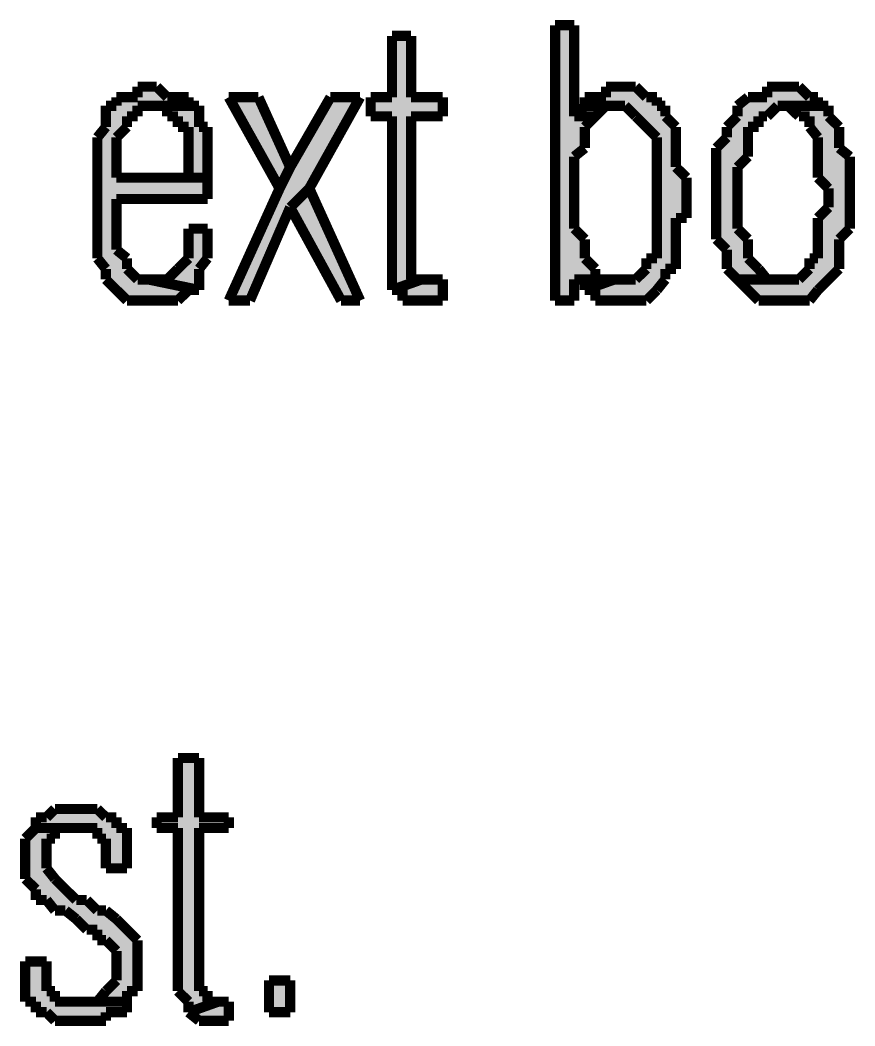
# Model space of a CAD drawing. Header units: millimetres. Extents: x 5 to 350, y 3 to 213.
# Drawn here: x 273.43 to 280.38, y 157.61 to 165.99 of the extents above; entities that cross this region are included whole.
import ezdxf

# ---------------------------------------------------------------- set-up
doc = ezdxf.new("R2010")
doc.units = ezdxf.units.MM
doc.layers.add('H', color=251, linetype='Continuous')
doc.layers.add('P', color=255, linetype='Continuous')

msp = doc.modelspace()

# ---------------------------------------------------------------- hatches: boundary and pattern name
at = {"layer": 'H', "linetype": 'Continuous'}
for points in [[(277.883, 163.654), (277.883, 165.947), (278.042, 165.947), (278.042, 165.188), (278.218, 165.188), (278.13, 165.1), (278.13, 164.924), (278.042, 164.853), (278.042, 164.253), (278.13, 164.165), (278.13, 164.006), (278.218, 163.918), (278.218, 163.83), (278.042, 163.83), (278.042, 163.654), (277.883, 163.654)], [(276.525, 163.742), (276.525, 165.188), (276.348, 165.188), (276.348, 165.347), (276.525, 165.347), (276.525, 165.858), (276.684, 165.858), (276.684, 165.347), (276.948, 165.347), (276.948, 165.188), (276.684, 165.188), (276.684, 163.83), (276.772, 163.83), (276.525, 163.742)], [(274.32, 163.654), (274.144, 163.83), (274.144, 163.918), (274.073, 164.006), (274.073, 165.012), (274.144, 165.1), (274.144, 165.276), (274.232, 165.276), (274.232, 165.347), (274.408, 165.347), (274.408, 165.435), (274.567, 165.435), (274.655, 165.347), (274.832, 165.347), (274.832, 165.276), (274.408, 165.276), (274.408, 165.188), (274.32, 165.188), (274.32, 165.1), (274.232, 165.012), (274.232, 164.677), (274.99, 164.677), (274.99, 164.5), (274.232, 164.5), (274.232, 164.077), (274.32, 164.006), (274.32, 163.918), (274.408, 163.83), (274.496, 163.83), (274.92, 163.742), (274.832, 163.742), (274.743, 163.654), (274.32, 163.654)], [(278.218, 163.654), (278.218, 163.742), (278.13, 163.742), (278.377, 163.83), (278.553, 163.83), (278.642, 163.918), (278.642, 164.006), (278.73, 164.006), (278.73, 165.012), (278.465, 165.276), (278.13, 165.276), (278.13, 165.347), (278.306, 165.347), (278.306, 165.435), (278.553, 165.435), (278.642, 165.347), (278.73, 165.347), (278.73, 165.276), (278.8, 165.276), (278.8, 165.188), (278.888, 165.1), (278.888, 164.765), (278.977, 164.677), (278.977, 164.342), (278.888, 164.342), (278.888, 163.918), (278.8, 163.918), (278.8, 163.83), (278.642, 163.654), (278.218, 163.654)], [(279.4, 163.83), (279.312, 163.918), (279.312, 164.077), (279.224, 164.165), (279.224, 164.924), (279.312, 165.012), (279.312, 165.1), (279.4, 165.188), (279.4, 165.276), (279.488, 165.347), (279.647, 165.347), (279.647, 165.435), (279.912, 165.435), (280, 165.347), (280.07, 165.347), (280.07, 165.276), (279.735, 165.276), (279.647, 165.188), (279.576, 165.188), (279.576, 165.1), (279.488, 165.1), (279.488, 164.853), (279.4, 164.765), (279.4, 164.253), (279.488, 164.165), (279.488, 164.006), (279.647, 163.83), (279.4, 163.83)], [(275.167, 163.654), (275.59, 164.588), (275.678, 164.765), (276.013, 165.347), (276.26, 165.347), (275.837, 164.588), (275.678, 164.43), (275.343, 163.654), (275.167, 163.654)], [(275.59, 164.588), (275.167, 165.347), (275.414, 165.347), (275.678, 164.765), (275.59, 164.588)], [(274.832, 164.677), (274.832, 165.1), (274.743, 165.1), (274.743, 165.188), (274.655, 165.188), (274.655, 165.276), (274.92, 165.276), (274.92, 165.1), (274.99, 165.1), (274.99, 164.677), (274.832, 164.677)], [(278.042, 165.188), (278.13, 165.276), (278.306, 165.276), (278.218, 165.188), (278.042, 165.188)], [(279.576, 163.654), (279.4, 163.83), (279.912, 163.83), (280, 163.918), (280, 164.006), (280.07, 164.006), (280.07, 164.342), (280.158, 164.43), (280.158, 164.588), (280.07, 164.677), (280.07, 165.012), (280, 165.1), (280, 165.188), (279.912, 165.188), (279.823, 165.276), (280.158, 165.276), (280.158, 165.188), (280.247, 165.1), (280.247, 164.924), (280.335, 164.853), (280.335, 164.253), (280.247, 164.165), (280.247, 163.918), (280, 163.654), (279.576, 163.654)], [(276.102, 163.654), (275.678, 164.43), (275.837, 164.588), (276.26, 163.654), (276.102, 163.654)], [(274.92, 163.742), (274.496, 163.83), (274.655, 163.83), (274.832, 164.006), (274.832, 164.253), (274.99, 164.253), (274.99, 164.006), (274.92, 163.918), (274.92, 163.742)], [(276.613, 163.654), (276.613, 163.742), (276.525, 163.742), (276.772, 163.83), (276.948, 163.83), (276.948, 163.654), (276.613, 163.654)], [(278.13, 163.742), (278.13, 163.83), (278.377, 163.83), (278.13, 163.742)], [(274.832, 157.727), (274.832, 157.815), (274.743, 157.903), (274.743, 159.262), (274.567, 159.262), (274.567, 159.35), (274.743, 159.35), (274.743, 159.844), (274.92, 159.844), (274.92, 159.35), (275.167, 159.35), (275.167, 159.262), (274.92, 159.262), (274.92, 157.903), (274.99, 157.903), (274.99, 157.815), (275.078, 157.815), (274.832, 157.727)], [(274.144, 158.926), (274.144, 159.173), (274.073, 159.173), (274.073, 159.262), (273.562, 159.262), (273.562, 159.35), (273.65, 159.35), (273.72, 159.42), (274.073, 159.42), (274.144, 159.35), (274.232, 159.35), (274.232, 159.262), (274.32, 159.262), (274.32, 158.926), (274.144, 158.926)], [(274.073, 157.815), (274.232, 157.992), (274.232, 158.238), (274.144, 158.327), (274.073, 158.327), (274.073, 158.415), (273.985, 158.415), (273.808, 158.574), (273.72, 158.574), (273.65, 158.662), (273.562, 158.662), (273.562, 158.75), (273.473, 158.838), (273.473, 159.173), (273.562, 159.262), (273.72, 159.262), (273.72, 159.173), (273.65, 159.173), (273.65, 158.926), (273.897, 158.662), (273.985, 158.662), (274.073, 158.574), (274.144, 158.574), (274.408, 158.327), (274.408, 157.903), (274.32, 157.903), (274.32, 157.815), (274.073, 157.815)], [(273.72, 157.656), (273.65, 157.727), (273.562, 157.727), (273.562, 157.815), (273.473, 157.815), (273.473, 158.15), (273.65, 158.15), (273.65, 157.903), (273.72, 157.903), (273.72, 157.815), (274.32, 157.815), (274.32, 157.727), (274.144, 157.727), (274.144, 157.656), (273.72, 157.656)], [(275.502, 157.727), (275.502, 157.992), (275.678, 157.992), (275.678, 157.727), (275.502, 157.727)], [(274.92, 157.656), (274.832, 157.727), (275.078, 157.815), (275.167, 157.815), (275.167, 157.656), (274.92, 157.656)]]:
    msp.add_hatch(color=256, dxfattribs=at).paths.add_polyline_path(points)

# ---------------------------------------------------------------- linework, layer by layer
at = {"layer": 'P', "const_width": 0.085}
for points in [[(278.042, 165.947), (277.883, 165.947)], [(277.883, 165.947), (277.883, 163.654)], [(278.042, 165.188), (278.042, 165.947)], [(276.684, 165.858), (276.525, 165.858)], [(276.525, 165.858), (276.525, 165.347)], [(276.684, 165.347), (276.684, 165.858)], [(274.496, 165.435), (274.408, 165.435)], [(274.408, 165.435), (274.408, 165.347)], [(274.567, 165.435), (274.496, 165.435)], [(274.655, 165.347), (274.567, 165.435)], [(274.567, 165.435), (274.567, 165.435)], [(278.377, 165.435), (278.306, 165.435)], [(278.306, 165.435), (278.306, 165.347)], [(278.465, 165.435), (278.377, 165.435)], [(278.553, 165.435), (278.465, 165.435)], [(278.642, 165.347), (278.553, 165.435)], [(279.735, 165.435), (279.647, 165.435)], [(279.647, 165.435), (279.647, 165.347)], [(279.823, 165.435), (279.735, 165.435)], [(279.912, 165.435), (279.823, 165.435)], [(280, 165.347), (279.912, 165.435)], [(274.32, 165.347), (274.232, 165.347)], [(274.232, 165.347), (274.232, 165.276)], [(274.408, 165.347), (274.32, 165.347)], [(274.743, 165.347), (274.655, 165.347)], [(274.832, 165.347), (274.743, 165.347)], [(274.832, 165.276), (274.832, 165.347)], [(275.414, 165.347), (275.167, 165.347)], [(275.167, 165.347), (275.59, 164.588)], [(275.678, 164.765), (275.414, 165.347)], [(276.013, 165.347), (275.678, 164.765)], [(275.837, 164.588), (276.26, 165.347)], [(276.26, 165.347), (276.013, 165.347)], [(276.525, 165.347), (276.348, 165.347)], [(276.348, 165.347), (276.348, 165.188)], [(276.948, 165.347), (276.684, 165.347)], [(276.948, 165.188), (276.948, 165.347)], [(278.218, 165.347), (278.13, 165.347)], [(278.13, 165.347), (278.13, 165.276)], [(278.306, 165.347), (278.218, 165.347)], [(278.73, 165.347), (278.642, 165.347)], [(278.73, 165.276), (278.73, 165.347)], [(279.488, 165.347), (279.4, 165.276)], [(279.576, 165.347), (279.488, 165.347)], [(279.647, 165.347), (279.576, 165.347)], [(280.07, 165.347), (280, 165.347)], [(280.07, 165.276), (280.07, 165.347)], [(274.232, 165.276), (274.144, 165.276)], [(274.144, 165.276), (274.144, 165.188)], [(274.408, 165.188), (274.408, 165.276)], [(274.408, 165.276), (274.496, 165.276)], [(274.496, 165.276), (274.567, 165.276)], [(274.832, 165.276), (274.567, 165.276)], [(274.567, 165.276), (274.655, 165.276)], [(274.567, 165.276), (274.832, 165.276)], [(274.655, 165.276), (274.655, 165.188)], [(274.92, 165.276), (274.832, 165.276)], [(274.92, 165.188), (274.92, 165.276)], [(278.13, 165.276), (278.042, 165.188)], [(278.377, 165.276), (278.13, 165.276)], [(278.13, 165.276), (278.377, 165.276)], [(278.218, 165.188), (278.306, 165.276)], [(278.306, 165.276), (278.377, 165.276)], [(278.377, 165.276), (278.377, 165.276)], [(278.377, 165.276), (278.465, 165.276)], [(278.465, 165.276), (278.553, 165.188)], [(278.8, 165.276), (278.73, 165.276)], [(278.8, 165.188), (278.8, 165.276)], [(279.4, 165.276), (279.4, 165.188)], [(279.647, 165.188), (279.735, 165.276)], [(280.158, 165.276), (279.735, 165.276)], [(279.735, 165.276), (279.823, 165.276)], [(279.735, 165.276), (280.158, 165.276)], [(279.823, 165.276), (279.912, 165.188)], [(280.158, 165.276), (280.07, 165.276)], [(280.158, 165.188), (280.158, 165.276)], [(274.144, 165.188), (274.144, 165.1)], [(274.32, 165.1), (274.32, 165.188)], [(274.32, 165.188), (274.408, 165.188)], [(274.655, 165.188), (274.743, 165.188)], [(274.743, 165.188), (274.743, 165.1)], [(274.92, 165.1), (274.92, 165.188)], [(276.348, 165.188), (276.525, 165.188)], [(276.525, 165.188), (276.525, 164.077)], [(276.684, 164.077), (276.684, 165.188)], [(276.684, 165.188), (276.948, 165.188)], [(278.042, 165.188), (278.218, 165.188)], [(278.218, 165.188), (278.042, 165.188)], [(278.13, 165.1), (278.218, 165.188)], [(278.553, 165.188), (278.642, 165.1)], [(278.888, 165.1), (278.8, 165.188)], [(279.4, 165.188), (279.312, 165.1)], [(279.576, 165.1), (279.576, 165.188)], [(279.576, 165.188), (279.647, 165.188)], [(279.912, 165.188), (280, 165.188)], [(280, 165.188), (280, 165.1)], [(280.247, 165.1), (280.158, 165.188)], [(280.158, 165.188), (280.158, 165.188)], [(274.144, 165.1), (274.073, 165.012)], [(274.232, 165.012), (274.32, 165.1)], [(274.743, 165.1), (274.832, 165.1)], [(274.832, 165.1), (274.832, 165.012)], [(274.99, 165.1), (274.92, 165.1)], [(274.99, 165.012), (274.99, 165.1)], [(278.13, 165.012), (278.13, 165.1)], [(278.642, 165.1), (278.73, 165.012)], [(278.888, 165.012), (278.888, 165.1)], [(279.312, 165.1), (279.312, 165.012)], [(279.488, 165.012), (279.488, 165.1)], [(279.488, 165.1), (279.576, 165.1)], [(280, 165.1), (280.07, 165.012)], [(280.247, 165.012), (280.247, 165.1)], [(274.073, 165.012), (274.073, 164.924)], [(274.232, 164.924), (274.232, 165.012)], [(274.832, 165.012), (274.832, 164.924)], [(274.99, 164.924), (274.99, 165.012)], [(278.13, 164.924), (278.13, 165.012)], [(278.73, 165.012), (278.73, 164.924)], [(278.888, 164.924), (278.888, 165.012)], [(279.312, 165.012), (279.224, 164.924)], [(279.488, 164.924), (279.488, 165.012)], [(280.07, 165.012), (280.07, 164.924)], [(280.247, 164.924), (280.247, 165.012)], [(274.073, 164.924), (274.073, 164.853)], [(274.232, 164.853), (274.232, 164.924)], [(274.832, 164.924), (274.832, 164.853)], [(274.99, 164.853), (274.99, 164.924)], [(278.042, 164.853), (278.13, 164.924)], [(278.73, 164.924), (278.73, 164.853)], [(278.888, 164.853), (278.888, 164.924)], [(279.224, 164.924), (279.224, 164.853)], [(279.488, 164.853), (279.488, 164.924)], [(280.07, 164.924), (280.07, 164.853)], [(280.335, 164.853), (280.247, 164.924)], [(274.073, 164.853), (274.073, 164.765)], [(274.232, 164.765), (274.232, 164.853)], [(274.832, 164.853), (274.832, 164.765)], [(274.99, 164.765), (274.99, 164.853)], [(278.042, 164.765), (278.042, 164.853)], [(278.73, 164.853), (278.73, 164.765)], [(278.888, 164.765), (278.888, 164.853)], [(279.224, 164.853), (279.224, 164.765)], [(279.4, 164.765), (279.488, 164.853)], [(280.07, 164.853), (280.07, 164.765)], [(280.335, 164.765), (280.335, 164.853)], [(274.073, 164.765), (274.073, 164.677)], [(274.232, 164.677), (274.232, 164.765)], [(274.832, 164.765), (274.832, 164.677)], [(274.99, 164.677), (274.99, 164.765)], [(275.678, 164.765), (275.59, 164.588)], [(275.59, 164.588), (275.678, 164.765)], [(278.042, 164.677), (278.042, 164.765)], [(278.73, 164.765), (278.73, 164.677)], [(278.977, 164.677), (278.888, 164.765)], [(279.224, 164.765), (279.224, 164.677)], [(279.4, 164.677), (279.4, 164.765)], [(280.07, 164.765), (280.07, 164.677)], [(280.335, 164.677), (280.335, 164.765)], [(274.073, 164.677), (274.073, 164.588)], [(274.832, 164.677), (274.232, 164.677)], [(274.232, 164.677), (274.99, 164.677)], [(274.99, 164.677), (274.232, 164.677)], [(274.99, 164.5), (274.99, 164.677)], [(278.042, 164.588), (278.042, 164.677)], [(278.73, 164.677), (278.73, 164.588)], [(278.977, 164.588), (278.977, 164.677)], [(279.224, 164.677), (279.224, 164.588)], [(279.4, 164.588), (279.4, 164.677)], [(280.07, 164.677), (280.158, 164.588)], [(280.335, 164.588), (280.335, 164.677)], [(274.073, 164.588), (274.073, 164.5)], [(275.59, 164.588), (275.167, 163.654)], [(275.837, 164.588), (275.678, 164.43)], [(275.678, 164.43), (275.837, 164.588)], [(276.26, 163.654), (275.837, 164.588)], [(278.042, 164.5), (278.042, 164.588)], [(278.73, 164.588), (278.73, 164.5)], [(278.977, 164.5), (278.977, 164.588)], [(279.224, 164.588), (279.224, 164.5)], [(279.4, 164.5), (279.4, 164.588)], [(280.158, 164.588), (280.158, 164.5)], [(280.335, 164.5), (280.335, 164.588)], [(274.073, 164.5), (274.073, 164.43)], [(274.232, 164.43), (274.232, 164.5)], [(274.232, 164.5), (274.99, 164.5)], [(278.042, 164.43), (278.042, 164.5)], [(278.73, 164.5), (278.73, 164.43)], [(278.977, 164.43), (278.977, 164.5)], [(279.224, 164.5), (279.224, 164.43)], [(279.4, 164.43), (279.4, 164.5)], [(280.158, 164.5), (280.158, 164.43)], [(280.335, 164.43), (280.335, 164.5)], [(274.073, 164.43), (274.073, 164.342)], [(274.232, 164.342), (274.232, 164.43)], [(275.343, 163.654), (275.678, 164.43)], [(275.678, 164.43), (276.102, 163.654)], [(278.042, 164.342), (278.042, 164.43)], [(278.73, 164.43), (278.73, 164.342)], [(278.977, 164.342), (278.977, 164.43)], [(279.224, 164.43), (279.224, 164.342)], [(279.4, 164.342), (279.4, 164.43)], [(280.158, 164.43), (280.07, 164.342)], [(280.335, 164.342), (280.335, 164.43)], [(274.073, 164.342), (274.073, 164.253)], [(274.232, 164.253), (274.232, 164.342)], [(278.042, 164.253), (278.042, 164.342)], [(278.73, 164.342), (278.73, 164.253)], [(278.888, 164.253), (278.888, 164.342)], [(278.888, 164.342), (278.977, 164.342)], [(279.224, 164.342), (279.224, 164.253)], [(279.4, 164.253), (279.4, 164.342)], [(280.07, 164.342), (280.07, 164.253)], [(280.335, 164.253), (280.335, 164.342)], [(274.073, 164.253), (274.073, 164.165)], [(274.232, 164.165), (274.232, 164.253)], [(274.99, 164.253), (274.832, 164.253)], [(274.832, 164.253), (274.832, 164.165)], [(274.99, 164.165), (274.99, 164.253)], [(278.13, 164.165), (278.042, 164.253)], [(278.73, 164.253), (278.73, 164.165)], [(278.888, 164.165), (278.888, 164.253)], [(279.224, 164.253), (279.224, 164.165)], [(279.488, 164.165), (279.4, 164.253)], [(280.07, 164.253), (280.07, 164.165)], [(280.247, 164.165), (280.335, 164.253)], [(274.073, 164.165), (274.073, 164.077)], [(274.232, 164.077), (274.232, 164.165)], [(274.832, 164.165), (274.832, 164.077)], [(274.99, 164.077), (274.99, 164.165)], [(278.13, 164.077), (278.13, 164.165)], [(278.73, 164.165), (278.73, 164.077)], [(278.888, 164.077), (278.888, 164.165)], [(279.224, 164.165), (279.312, 164.077)], [(279.488, 164.077), (279.488, 164.165)], [(280.07, 164.165), (280.07, 164.077)], [(280.247, 164.077), (280.247, 164.165)], [(274.073, 164.077), (274.073, 164.006)], [(274.32, 164.006), (274.232, 164.077)], [(274.832, 164.077), (274.832, 164.006)], [(274.99, 164.006), (274.99, 164.077)], [(276.525, 164.077), (276.525, 164.006)], [(276.684, 164.006), (276.684, 164.077)], [(278.13, 164.006), (278.13, 164.077)], [(278.73, 164.077), (278.73, 164.006)], [(278.888, 164.006), (278.888, 164.077)], [(279.312, 164.077), (279.312, 164.006)], [(279.488, 164.006), (279.488, 164.077)], [(280.07, 164.077), (280.07, 164.006)], [(280.247, 164.006), (280.247, 164.077)], [(274.073, 164.006), (274.144, 163.918)], [(274.32, 163.918), (274.32, 164.006)], [(274.832, 164.006), (274.743, 163.918)], [(274.92, 163.918), (274.99, 164.006)], [(276.525, 164.006), (276.525, 163.918)], [(276.684, 163.918), (276.684, 164.006)], [(278.218, 163.918), (278.13, 164.006)], [(278.73, 164.006), (278.642, 164.006)], [(278.642, 164.006), (278.642, 163.918)], [(278.888, 163.918), (278.888, 164.006)], [(279.312, 164.006), (279.312, 163.918)], [(279.576, 163.918), (279.488, 164.006)], [(280.07, 164.006), (280, 164.006)], [(280, 164.006), (280, 163.918)], [(280.247, 163.918), (280.247, 164.006)], [(274.144, 163.918), (274.144, 163.83)], [(274.408, 163.83), (274.32, 163.918)], [(274.743, 163.918), (274.655, 163.83)], [(274.92, 163.83), (274.92, 163.918)], [(276.525, 163.918), (276.525, 163.83)], [(276.684, 163.83), (276.684, 163.918)], [(278.218, 163.83), (278.218, 163.918)], [(278.642, 163.918), (278.553, 163.83)], [(278.8, 163.83), (278.8, 163.918)], [(278.8, 163.918), (278.888, 163.918)], [(279.312, 163.918), (279.4, 163.83)], [(279.647, 163.83), (279.576, 163.918)], [(280, 163.918), (279.912, 163.83)], [(280.158, 163.83), (280.247, 163.918)], [(274.144, 163.83), (274.232, 163.742)], [(274.496, 163.83), (274.408, 163.83)], [(274.567, 163.83), (274.496, 163.83)], [(274.496, 163.83), (274.92, 163.742)], [(274.92, 163.742), (274.496, 163.83)], [(274.655, 163.83), (274.567, 163.83)], [(274.92, 163.742), (274.92, 163.83)], [(276.772, 163.83), (276.525, 163.742)], [(276.525, 163.83), (276.525, 163.742)], [(276.525, 163.742), (276.772, 163.83)], [(276.772, 163.83), (276.684, 163.83)], [(276.86, 163.83), (276.772, 163.83)], [(276.948, 163.83), (276.86, 163.83)], [(276.948, 163.654), (276.948, 163.83)], [(278.218, 163.83), (278.042, 163.83)], [(278.042, 163.83), (278.13, 163.83)], [(278.042, 163.654), (278.042, 163.83)], [(278.042, 163.83), (278.218, 163.83)], [(278.13, 163.83), (278.13, 163.742)], [(278.13, 163.742), (278.377, 163.83)], [(278.377, 163.83), (278.13, 163.742)], [(278.306, 163.83), (278.218, 163.83)], [(278.377, 163.83), (278.306, 163.83)], [(278.306, 163.83), (278.306, 163.83)], [(278.465, 163.83), (278.377, 163.83)], [(278.553, 163.83), (278.465, 163.83)], [(278.73, 163.742), (278.8, 163.83)], [(279.735, 163.83), (279.4, 163.83)], [(279.4, 163.83), (279.488, 163.742)], [(279.4, 163.83), (279.735, 163.83)], [(279.735, 163.83), (279.647, 163.83)], [(279.823, 163.83), (279.735, 163.83)], [(279.912, 163.83), (279.823, 163.83)], [(280.07, 163.742), (280.158, 163.83)], [(274.232, 163.742), (274.32, 163.654)], [(274.743, 163.654), (274.832, 163.742)], [(274.832, 163.742), (274.92, 163.742)], [(276.525, 163.742), (276.613, 163.742)], [(276.613, 163.742), (276.613, 163.654)], [(278.13, 163.742), (278.218, 163.742)], [(278.218, 163.742), (278.218, 163.654)], [(278.642, 163.654), (278.73, 163.742)], [(279.488, 163.742), (279.576, 163.654)], [(280, 163.654), (280.07, 163.742)], [(274.32, 163.654), (274.408, 163.654)], [(274.408, 163.654), (274.496, 163.654)], [(274.496, 163.654), (274.567, 163.654)], [(274.567, 163.654), (274.655, 163.654)], [(274.655, 163.654), (274.743, 163.654)], [(275.167, 163.654), (275.343, 163.654)], [(276.102, 163.654), (276.26, 163.654)], [(276.613, 163.654), (276.684, 163.654)], [(276.684, 163.654), (276.772, 163.654)], [(276.772, 163.654), (276.86, 163.654)], [(276.86, 163.654), (276.948, 163.654)], [(277.883, 163.654), (278.042, 163.654)], [(278.218, 163.654), (278.306, 163.654)], [(278.306, 163.654), (278.377, 163.654)], [(278.377, 163.654), (278.465, 163.654)], [(278.465, 163.654), (278.553, 163.654)], [(278.553, 163.654), (278.642, 163.654)], [(279.576, 163.654), (279.647, 163.654)], [(279.647, 163.654), (279.735, 163.654)], [(279.735, 163.654), (279.823, 163.654)], [(279.823, 163.654), (279.912, 163.654)], [(279.912, 163.654), (280, 163.654)], [(274.92, 159.844), (274.743, 159.844)], [(274.743, 159.844), (274.743, 159.35)], [(274.92, 159.35), (274.92, 159.844)], [(273.72, 159.42), (273.65, 159.35)], [(273.808, 159.42), (273.72, 159.42)], [(273.897, 159.42), (273.808, 159.42)], [(273.985, 159.42), (273.897, 159.42)], [(274.073, 159.42), (273.985, 159.42)], [(273.985, 159.42), (273.985, 159.42)], [(274.144, 159.35), (274.073, 159.42)], [(273.65, 159.35), (273.562, 159.35)], [(273.562, 159.35), (273.562, 159.262)], [(274.232, 159.35), (274.144, 159.35)], [(274.232, 159.262), (274.232, 159.35)], [(274.743, 159.35), (274.567, 159.35)], [(274.567, 159.35), (274.567, 159.262)], [(275.167, 159.35), (274.92, 159.35)], [(275.167, 159.262), (275.167, 159.35)], [(273.562, 159.262), (273.473, 159.173)], [(273.897, 159.262), (273.562, 159.262)], [(273.562, 159.262), (273.897, 159.262)], [(273.72, 159.173), (273.72, 159.262)], [(273.72, 159.262), (273.808, 159.262)], [(273.808, 159.262), (273.897, 159.262)], [(273.897, 159.262), (273.985, 159.262)], [(273.985, 159.262), (274.073, 159.262)], [(274.073, 159.262), (274.073, 159.173)], [(274.32, 159.262), (274.232, 159.262)], [(274.32, 159.173), (274.32, 159.262)], [(274.567, 159.262), (274.743, 159.262)], [(274.743, 159.262), (274.743, 158.08)], [(274.92, 158.08), (274.92, 159.262)], [(274.92, 159.262), (275.167, 159.262)], [(273.473, 159.173), (273.473, 159.085)], [(273.65, 159.085), (273.65, 159.173)], [(273.65, 159.173), (273.72, 159.173)], [(274.073, 159.173), (274.144, 159.173)], [(274.144, 159.173), (274.144, 159.085)], [(274.32, 159.085), (274.32, 159.173)], [(273.473, 159.085), (273.473, 158.997)], [(273.65, 158.997), (273.65, 159.085)], [(274.144, 159.085), (274.144, 158.997)], [(274.32, 158.997), (274.32, 159.085)], [(273.473, 158.997), (273.473, 158.926)], [(273.65, 158.926), (273.65, 158.997)], [(274.144, 158.997), (274.144, 158.926)], [(274.32, 158.926), (274.32, 158.997)], [(273.473, 158.926), (273.473, 158.838)], [(273.72, 158.838), (273.65, 158.926)], [(274.144, 158.926), (274.32, 158.926)], [(273.473, 158.838), (273.562, 158.75)], [(273.808, 158.75), (273.72, 158.838)], [(273.562, 158.75), (273.562, 158.662)], [(273.897, 158.662), (273.808, 158.75)], [(273.562, 158.662), (273.65, 158.662)], [(273.65, 158.662), (273.72, 158.574)], [(273.985, 158.662), (273.897, 158.662)], [(274.073, 158.574), (273.985, 158.662)], [(273.72, 158.574), (273.808, 158.574)], [(273.808, 158.574), (273.897, 158.503)], [(274.144, 158.574), (274.073, 158.574)], [(274.232, 158.503), (274.144, 158.574)], [(273.897, 158.503), (273.985, 158.415)], [(274.32, 158.415), (274.232, 158.503)], [(273.985, 158.415), (274.073, 158.415)], [(274.073, 158.415), (274.073, 158.327)], [(274.408, 158.327), (274.32, 158.415)], [(274.073, 158.327), (274.144, 158.327)], [(274.144, 158.327), (274.232, 158.238)], [(274.408, 158.238), (274.408, 158.327)], [(274.232, 158.238), (274.232, 158.15)], [(274.408, 158.15), (274.408, 158.238)], [(273.65, 158.15), (273.473, 158.15)], [(273.473, 158.15), (273.473, 158.08)], [(273.65, 158.08), (273.65, 158.15)], [(274.232, 158.15), (274.232, 158.08)], [(274.408, 158.08), (274.408, 158.15)], [(273.473, 158.08), (273.473, 157.992)], [(273.65, 157.992), (273.65, 158.08)], [(274.232, 158.08), (274.232, 157.992)], [(274.408, 157.992), (274.408, 158.08)], [(274.743, 158.08), (274.743, 157.992)], [(274.92, 157.992), (274.92, 158.08)], [(273.473, 157.992), (273.473, 157.903)], [(273.65, 157.903), (273.65, 157.992)], [(274.232, 157.992), (274.144, 157.903)], [(274.408, 157.903), (274.408, 157.992)], [(274.743, 157.992), (274.743, 157.903)], [(274.92, 157.903), (274.92, 157.992)], [(275.502, 157.727), (275.502, 157.992)], [(275.502, 157.992), (275.678, 157.992)], [(275.678, 157.992), (275.678, 157.727)], [(273.473, 157.903), (273.473, 157.815)], [(273.72, 157.903), (273.65, 157.903)], [(273.72, 157.815), (273.72, 157.903)], [(274.144, 157.903), (274.073, 157.815)], [(274.32, 157.815), (274.32, 157.903)], [(274.32, 157.903), (274.408, 157.903)], [(274.743, 157.903), (274.832, 157.815)], [(274.99, 157.903), (274.92, 157.903)], [(274.99, 157.815), (274.99, 157.903)], [(273.473, 157.815), (273.562, 157.815)], [(273.562, 157.815), (273.562, 157.727)], [(273.808, 157.815), (273.72, 157.815)], [(273.897, 157.815), (273.808, 157.815)], [(274.32, 157.815), (273.897, 157.815)], [(273.985, 157.815), (273.897, 157.815)], [(273.897, 157.815), (274.32, 157.815)], [(274.073, 157.815), (273.985, 157.815)], [(274.32, 157.727), (274.32, 157.815)], [(275.078, 157.815), (274.832, 157.727)], [(274.832, 157.815), (274.832, 157.727)], [(274.832, 157.727), (275.078, 157.815)], [(275.078, 157.815), (274.99, 157.815)], [(275.167, 157.815), (275.078, 157.815)], [(275.167, 157.656), (275.167, 157.815)], [(273.562, 157.727), (273.65, 157.727)], [(273.65, 157.727), (273.72, 157.656)], [(274.144, 157.656), (274.144, 157.727)], [(274.144, 157.727), (274.232, 157.727)], [(274.232, 157.727), (274.32, 157.727)], [(274.832, 157.727), (274.92, 157.656)], [(275.678, 157.727), (275.502, 157.727)], [(275.502, 157.727), (275.502, 157.727)], [(273.72, 157.656), (273.808, 157.656)], [(273.808, 157.656), (273.897, 157.656)], [(273.897, 157.656), (273.985, 157.656)], [(273.985, 157.656), (274.073, 157.656)], [(274.073, 157.656), (274.144, 157.656)], [(274.92, 157.656), (274.99, 157.656)], [(274.99, 157.656), (275.078, 157.656)], [(275.078, 157.656), (275.167, 157.656)]]:
    msp.add_lwpolyline(points, dxfattribs=at)

doc.saveas('drawing.dxf')
